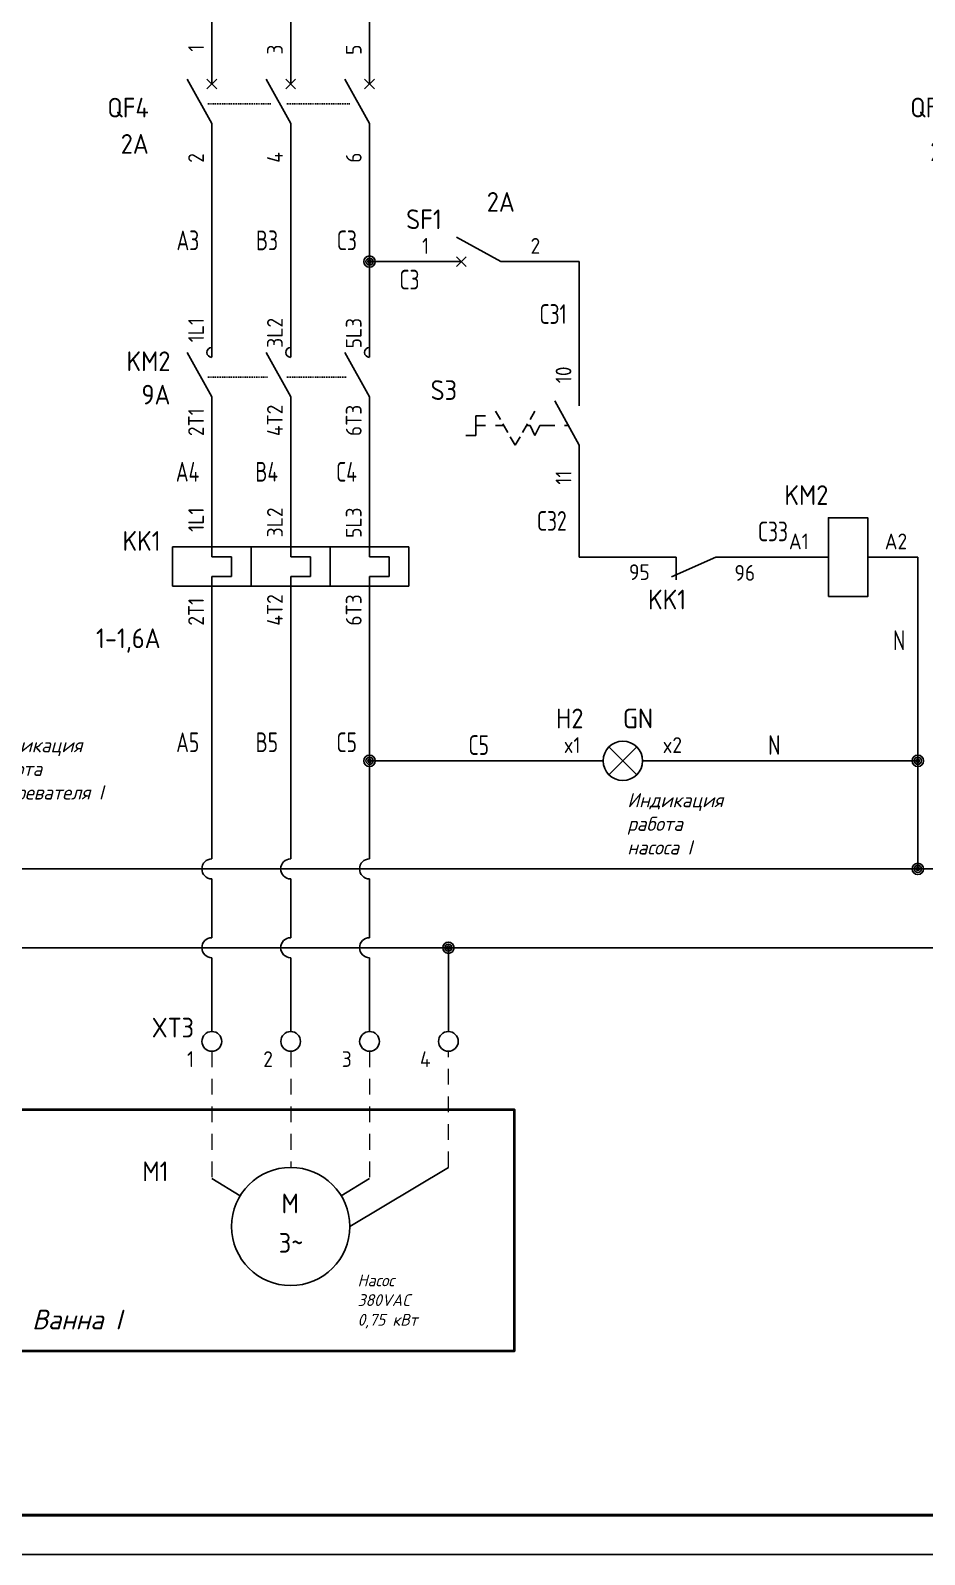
# Model space of a CAD drawing. Extents: x -319 to 3117, y -991 to 292.
# Drawn here: x 83.6 to 197, y -5 to 188.4 of the extents above; entities that cross this region are included whole.
import ezdxf
from ezdxf.enums import TextEntityAlignment as Align

# ---------------------------------------------------------------- set-up
doc = ezdxf.new("R2010")
doc.units = 0
for name, pattern in [('Caddy_Dash', [3.5, 2, -1.5]), ('Caddy_Solid', [0]), ('HIDDEN2', [0.1875, 0.125, -0.0625])]:
    doc.linetypes.add(name, pattern=pattern)
doc.layers.get('0').update_dxf_attribs({"lineweight": 15})
for name, color, linetype in [('100', 7, 'Continuous'), ('DESC', 94, 'Continuous'), ('DESCCHILD', 84, 'Continuous'), ('LINK', 9, 'HIDDEN2'), ('MISC', 7, 'Continuous'), ('SYMS', 7, 'Continuous'), ('TAGS', 7, 'Continuous'), ('TERMS', 7, 'Continuous'), ('WIRECOPY', 84, 'Continuous'), ('WIREFIXED', 84, 'Continuous'), ('WIRES', 7, 'Continuous')]:
    doc.layers.add(name, color=color, linetype=linetype)
doc.styles.get("Standard").update_dxf_attribs({"font": 'GOST_Common Italic_0.ttf'})
doc.styles.add('WD_IEC', font='ISOCP2.shx', dxfattribs={"width": 0.9, "height": 4})

# ---------------------------------------------------------------- blocks, each defined once
blk = doc.blocks.new('VMO14')
blk.add_line((20, 7.5), (7.5, 0))
blk.add_circle((0, 0), 7.5)
at = {"style": 'WD_IEC'}
blk.add_attdef('TERM02', (-0.81, 7.4), '', height=2, rotation=90, dxfattribs=at)
for tag, p in [('INST', (-15.5, 12.75)), ('LOC', (-15.5, 9.25)), ('TAG1', (-15.5, 5.75)), ('DESC1', (-15.5, 1.5)), ('DESC2', (-15.5, -2)), ('DESC3', (-15.5, -5.5)), ('RATING1', (-15.5, -9)), ('RATING2', (-15.5, -12.5)), ('RATING3', (-15.5, -16))]:
    blk.add_attdef(tag, text='', height=2.5, dxfattribs=at).set_placement(p, align=Align.RIGHT)
for tag, p in [('TERM04', (19, 10)), ('TERM01', (-7.47, 4.61)), ('TERM03', (9.66, 4.61))]:
    blk.add_attdef(tag, text='', height=2, rotation=90, dxfattribs=at).set_placement(p, align=Align.RIGHT)
at = {"style": 'WD_IEC', "flags": 1}
for tag, p, height in [('MFG', (22.75, 9), 1.5), ('X2TERM02', (0, 7.5), 0.32), ('X2TERM04', (20, 7.5), 0.32), ('CAT', (22.75, 6.5), 1.5), ('X0TERM01', (-6.4, 3.9), 0.32), ('X0TERM03', (6.4, 3.9), 0.32), ('X4LINK', (-7.5, 0), 0.32), ('X1LINK', (7.5, 0), 0.32), ('ASSYCODE', (1, -9), 1), ('FAMILY', (1, -10.5), 1), ('CATDESC', (1, -12), 1)]:
    blk.add_attdef(tag, p, '', height=height, dxfattribs=at)
at = {"style": 'WD_IEC'}
for tag, p in [('M', (-0.06, 1.67)), ('3~', (0.05, -3.33))]:
    blk.add_attdef(tag, text='', height=2.5, dxfattribs=at).set_placement(p, align=Align.CENTER)
at = {"lineweight": 15, "style": 'WD_IEC'}
blk.add_attdef('XREF', text='', height=2.5, dxfattribs=at).set_placement((-15.5, -19.5), align=Align.RIGHT)
blk = doc.blocks.new('WDDOT')
for radius in [0.72, 0.449, 0.223]:
    blk.add_circle((0, 0), radius)
blk = doc.blocks.new('VMS21P')
for p, q in [((0, 7.5), (0, 2.5)), ((0, -2.5), (-3.12, 3.12)), ((0, -2.5), (0, -7.5))]:
    blk.add_line(p, q)
blk.add_arc((0, 3.12), 0.625, 90, 270)
at = {"style": 'WD_IEC'}
for tag, p in [('INST', (-5.25, 6.75)), ('LOC', (-5.25, 3.75)), ('TAG2', (-5.25, 0.75)), ('XREF', (-5.25, -3.75)), ('DESC1', (-5.25, -6.75)), ('DESC2', (-5.25, -9.75)), ('DESC3', (-5.25, -12.75))]:
    blk.add_attdef(tag, text='', height=2.5, dxfattribs=at).set_placement(p, align=Align.RIGHT)
at = {"style": 'WD_IEC', "flags": 1}
for tag, p, height in [('X2TERM01', (0, 7.5), 0.32), ('X4LINK', (-2.91, 0), 0.32), ('X1LINK', (-0.5, 0), 0.32), ('CONTACT', (4, -3.5), 1), ('FAMILY', (4, -5), 1), ('X8TERM02', (0, -7.5), 0.32)]:
    blk.add_attdef(tag, p, '', height=height, dxfattribs=at)
at = {"style": 'WD_IEC'}
blk.add_attdef('TERM01', text='', height=2, rotation=90, dxfattribs=at).set_placement((-1, 7.5), align=Align.RIGHT)
blk.add_attdef('TERM02', (-1, -7.5), '', height=2, rotation=90, dxfattribs=at)
blk = doc.blocks.new('VT0002')
blk.add_circle((0, 0), 1.25)
at = {"style": 'WD_IEC', "flags": 1}
for tag, p, height in [('ASSYCODE', (2.75, 10.75), 1), ('CATDESC', (2.75, 9.25), 1), ('MFG', (2.75, 7.25), 1.5), ('CAT', (2.75, 4.75), 1.5), ('X2PIN01', (0, 2.25), 0.4), ('X2TERMDESC01', (0, 1.75), 0.4), ('X4TERM01', (-1.25, 0), 0.32), ('X4PIN01', (-1.25, 1), 0.4), ('X4TERMDESC01', (-1.25, 0.5), 0.4), ('X2TERM01', (0, 1.25), 0.32), ('X8PIN01', (0, -0.25), 0.4), ('X1TERM01', (1.25, 0), 0.32), ('X1PIN01', (1.25, 1), 0.4), ('X1TERMDESC01', (1.25, 0.5), 0.4), ('X8TERM01', (0, -1.25), 0.32), ('X8TERMDESC01', (0, -0.75), 0.4), ('LINKTERM', (0, -2), 0.4), ('STRIPSEQ', (0, -3), 0.4)]:
    blk.add_attdef(tag, p, '', height=height, dxfattribs=at)
at = {"style": 'WD_IEC'}
for tag, p in [('INST', (-2.25, 7.5)), ('LOC', (-2.25, 4))]:
    blk.add_attdef(tag, text='', height=2.5, dxfattribs=at).set_placement(p, align=Align.RIGHT)
at = {"style": 'WD_IEC', "flags": 8}
for tag, height, p in [('TAGSTRIP', 2.5, (-2.25, 0.5)), ('TERM01', 2, (-2.25, -3.25))]:
    blk.add_attdef(tag, text='', height=height, dxfattribs=at).set_placement(p, align=Align.RIGHT)
blk = doc.blocks.new('HLT1G')
for p, q in [((-7.5, 0), (-2.5, 0)), ((1.77, -1.77), (-1.77, 1.77)), ((1.77, 1.77), (-1.77, -1.77)), ((2.5, 0), (7.5, 0))]:
    blk.add_line(p, q)
blk.add_circle((0, 0), 2.5)
at = {"style": 'WD_IEC'}
for tag, p in [('INST', (-5, 11.12)), ('LOC', (-5, 7.62)), ('TAG1', (-5, 4.12)), ('DESC1', (-5, -10)), ('DESC2', (-5, -13.5)), ('DESC3', (-5, -17))]:
    blk.add_attdef(tag, text='', height=2.5, dxfattribs=at).set_placement(p, align=Align.RIGHT)
for tag, p, height, flags in [('MFG', (4.92, 12.12), 1.5, 9), ('CAT', (4.92, 9.62), 1.5, 9), ('TERM01', (-7.5, 1), 2, 8), ('X2LINK', (0, 2.5), 0.32, 1), ('X4TERM01', (-7.5, 0), 0.32, 1), ('X1TERM02', (7.5, 0), 0.32, 1), ('X8LINK', (0, -2.5), 0.32, 1), ('ASSYCODE', (8.5, -4), 1, 1), ('FAMILY', (8.5, -5.5), 1, 1), ('CATDESC', (8.5, -7), 1, 1)]:
    blk.add_attdef(tag, p, '', height=height, dxfattribs=dict(at, flags=flags))
at = {"lineweight": 15, "style": 'WD_IEC'}
blk.add_attdef('COLOR', (0, 4.12), '', height=2.5, dxfattribs=at)
at = {"style": 'WD_IEC', "flags": 8}
blk.add_attdef('TERM02', text='', height=2, dxfattribs=at).set_placement((7.5, 1), align=Align.RIGHT)
at = {"lineweight": 15, "style": 'WD_IEC'}
for tag, p in [('XREF', (-5, -6.25)), ('WDTAGALT', (-5, -20))]:
    blk.add_attdef(tag, text='', height=2.5, dxfattribs=at).set_placement(p, align=Align.RIGHT)
blk = doc.blocks.new('HCB1')
for p, q in [((2.5, 0), (-3.12, 3.12)), ((-7.5, 0), (-2.5, 0)), ((-1.88, -0.62), (-3.12, 0.62)), ((-1.88, 0.62), (-3.12, -0.62)), ((2.5, 0), (7.5, 0))]:
    blk.add_line(p, q)
at = {"style": 'WD_IEC'}
for tag, p in [('INST', (-5, 11.12)), ('LOC', (-5, 7.62)), ('TAG1', (-5, 4.12)), ('DESC1', (-5, -11.25)), ('DESC2', (-5, -14.75)), ('DESC3', (-5, -18.25))]:
    blk.add_attdef(tag, text='', height=2.5, dxfattribs=at).set_placement(p, align=Align.RIGHT)
for tag, p, height, flags in [('MFG', (4.92, 12.12), 1.5, 9), ('CAT', (4.92, 9.62), 1.5, 9), ('TERM01', (-7.5, 1), 2, 8), ('X2LINK', (0, 2.46), 0.32, 1), ('X4TERM01', (-7.5, 0), 0.32, 1), ('X8LINK', (0, 0.55), 0.32, 1), ('X1TERM02', (7.5, 0), 0.32, 1), ('ASSYCODE', (12.25, -2.75), 1, 1), ('FAMILY', (12.25, -4.25), 1, 1), ('CATDESC', (12.25, -5.75), 1, 1), ('CONTACT', (12.5, -7.5), 1, 1), ('COMMON', (13.75, -8.75), 1, 1)]:
    blk.add_attdef(tag, p, '', height=height, dxfattribs=dict(at, flags=flags))
at = {"style": 'WD_IEC', "flags": 8}
blk.add_attdef('TERM02', text='', height=2, dxfattribs=at).set_placement((7.5, 1), align=Align.RIGHT)
at = {"lineweight": 15, "style": 'WD_IEC'}
for tag, p in [('RATING1', (-5, -3.75)), ('XREF', (-5, -7.5))]:
    blk.add_attdef(tag, text='', height=2.5, dxfattribs=at).set_placement(p, align=Align.RIGHT)
blk = doc.blocks.new('VOL1')
for p, q in [((0, 7.5), (0, 1.25)), ((-5, 2.5), (-5, -2.5)), ((5, 2.5), (-5, 2.5)), ((5, -2.5), (5, 2.5)), ((0, 1.25), (2.5, 1.25)), ((2.5, 1.25), (2.5, -1.25)), ((0, -1.25), (0, -7.5)), ((2.5, -1.25), (0, -1.25)), ((-5, -2.5), (5, -2.5))]:
    blk.add_line(p, q)
at = {"style": 'WD_IEC'}
for tag, p in [('INST', (-6.5, 9)), ('LOC', (-6.5, 5.5)), ('TAG1', (-6.5, 2)), ('RATING1', (-6.5, -2.5)), ('XREF', (-6.5, -6.5)), ('DESC1', (-6.5, -10.35)), ('DESC2', (-6.5, -13.85)), ('DESC3', (-6.5, -17.35))]:
    blk.add_attdef(tag, text='', height=2.5, dxfattribs=at).set_placement(p, align=Align.RIGHT)
at = {"style": 'WD_IEC', "flags": 1}
for tag, p, height in [('X2TERM01', (0, 7.5), 0.32), ('MFG', (2.75, 6.5), 1.5), ('CAT', (2.75, 4), 1.5), ('X4LINK', (-5, 0), 0.32), ('X1LINK', (5, 0), 0.32), ('ASSYCODE', (1, -4), 1), ('FAMILY', (1, -5.5), 1), ('X8TERM02', (0, -7.5), 0.32), ('CATDESC', (1, -7), 1)]:
    blk.add_attdef(tag, p, '', height=height, dxfattribs=at)
at = {"style": 'WD_IEC'}
blk.add_attdef('TERM01', text='', height=2, rotation=90, dxfattribs=at).set_placement((-1, 7.5), align=Align.RIGHT)
blk.add_attdef('TERM02', (-1, -7.5), '', height=2, rotation=90, dxfattribs=at)
blk = doc.blocks.new('VOL2')
for p, q in [((0, 7.5), (0, 1.25)), ((-5, 2.5), (-5, -2.5)), ((5, 2.5), (-5, 2.5)), ((5, -2.5), (5, 2.5)), ((0, 1.25), (2.5, 1.25)), ((2.5, 1.25), (2.5, -1.25)), ((0, -1.25), (0, -7.5)), ((2.5, -1.25), (0, -1.25)), ((-5, -2.5), (5, -2.5))]:
    blk.add_line(p, q)
at = {"style": 'WD_IEC'}
for tag, p in [('INST', (-6.5, 9)), ('LOC', (-6.5, 5.5)), ('TAG2', (-6.5, 2)), ('RATING1', (-6.5, -2.5)), ('XREF', (-6.5, -6.5)), ('DESC1', (-6.5, -10.35)), ('DESC2', (-6.5, -13.85)), ('DESC3', (-6.5, -17.35))]:
    blk.add_attdef(tag, text='', height=2.5, dxfattribs=at).set_placement(p, align=Align.RIGHT)
at = {"style": 'WD_IEC', "flags": 1}
for tag, p, height in [('X2TERM01', (0, 7.5), 0.32), ('X4LINK', (-5, 0), 0.32), ('X1LINK', (5, 0), 0.32), ('FAMILY', (1, -5.5), 1), ('X8TERM02', (0, -7.5), 0.32)]:
    blk.add_attdef(tag, p, '', height=height, dxfattribs=at)
at = {"style": 'WD_IEC'}
blk.add_attdef('TERM01', text='', height=2, rotation=90, dxfattribs=at).set_placement((-1, 7.5), align=Align.RIGHT)
blk.add_attdef('TERM02', (-1, -7.5), '', height=2, rotation=90, dxfattribs=at)
blk = doc.blocks.new('VSS112')
for p, q in [((0, 7.5), (0, 2.5)), ((0, -2.5), (-3.12, 3.12)), ((-13.12, 1.25), (-11.88, 1.25)), ((-13.12, 1.25), (-13.12, -1.25)), ((-13.12, 0), (-11.88, 0)), ((-10, 0.75), (-10.62, 1.83)), ((-10.62, 0), (-9.57, 0)), ((-9.06, -0.88), (-9.69, 0.21)), ((-7.19, -0.88), (-6.56, 0.21)), ((-6.25, 0), (-6.68, 0)), ((-6.25, 0.75), (-5.62, 1.83)), ((-6.25, 0), (-5.62, -1.25)), ((-5.62, -1.25), (-5, 0)), ((-5, 0), (-3.12, 0)), ((-1.88, 0), (-1.39, 0)), ((-14.38, -1.25), (-13.12, -1.25)), ((-8.12, -2.5), (-8.75, -1.42)), ((-8.12, -2.5), (-7.5, -1.42)), ((0, -2.5), (0, -7.5))]:
    blk.add_line(p, q)
at = {"style": 'WD_IEC'}
for tag, p in [('INST', (-15.5, 9.25)), ('LOC', (-15.5, 6.25)), ('TAG1', (-15.5, 3.25)), ('DESC1', (-15.5, -9.35)), ('DESC2', (-15.5, -12.35)), ('DESC3', (-15.5, -15.35))]:
    blk.add_attdef(tag, text='', height=2.5, dxfattribs=at).set_placement(p, align=Align.RIGHT)
at = {"style": 'WD_IEC', "flags": 8}
for tag, p in [('POS1', (-10.62, 3.5)), ('POS2', (-5.62, 3.5))]:
    blk.add_attdef(tag, text='', height=2, rotation=90, dxfattribs=at).set_placement(p, align=Align.MIDDLE_LEFT)
at = {"style": 'WD_IEC', "flags": 1}
for tag, p, height in [('X2TERM01', (0, 7.5), 0.32), ('CONTACT', (0.5, 4.5), 1), ('COMMON', (1.75, 3.25), 1), ('X1LINK', (0, 0), 0.32), ('X8TERM02', (0, -7.5), 0.32), ('ASSYCODE', (1, -9), 1), ('FAMILY', (1, -10.5), 1), ('CATDESC', (1, -12), 1)]:
    blk.add_attdef(tag, p, '', height=height, dxfattribs=at)
at = {"style": 'WD_IEC'}
blk.add_attdef('TERM01', text='', height=2, rotation=90, dxfattribs=at).set_placement((-1, 7.5), align=Align.RIGHT)
at = {"style": 'WD_IEC', "flags": 9}
for tag, p in [('MFG', (-16, -0.25)), ('CAT', (-16, -2.75))]:
    blk.add_attdef(tag, text='', height=1.5, dxfattribs=at).set_placement(p, align=Align.RIGHT)
at = {"style": 'WD_IEC'}
blk.add_attdef('TERM02', (-1, -7.5), '', height=2, rotation=90, dxfattribs=at)
at = {"lineweight": 15, "style": 'WD_IEC'}
blk.add_attdef('XREF', text='', height=2.5, dxfattribs=at).set_placement((-15.5, -6.35), align=Align.RIGHT)
blk.add_attdef('STATE', (1.25, -6.35), '', height=2.5, dxfattribs=at)
blk = doc.blocks.new('HCR22')
for p, q in [((2.5, 0), (-3.125, 2.5)), ((-2.5, 0), (-2.5, 2.8678)), ((-7.5, 0), (-2.5, 0)), ((2.5, 0), (7.5, 0))]:
    blk.add_line(p, q)
at = {"style": 'WD_IEC'}
for tag, p in [('INST', (-1.25, 11.125)), ('LOC', (-1.25, 7.625)), ('TAG2', (-1.25, 4.125)), ('DESC1', (-1.25, -10)), ('DESC2', (-1.25, -13.5)), ('DESC3', (-1.25, -17))]:
    blk.add_attdef(tag, text='', height=2.5, dxfattribs=at).set_placement(p, align=Align.RIGHT)
for tag, p, height, flags in [('TERM01', (-8.5, 1), 2, 8), ('X4TERM01', (-7.5, 0), 0.32, 1), ('X2LINK', (0, 1.5), 0.32, 1), ('X8LINK', (0, 0.5), 0.32, 1), ('X1TERM02', (7.5, 0), 0.32, 1), ('CONTACT', (7.75, -2.25), 1, 1), ('FAMILY', (7.75, -3.75), 1, 1)]:
    blk.add_attdef(tag, p, '', height=height, dxfattribs=dict(at, flags=flags))
at = {"style": 'WD_IEC', "flags": 8}
for tag, height, p in [('TERM02', 2, (7.5, 1)), ('XREF', 2.5, (-1.25, -6.25))]:
    blk.add_attdef(tag, text='', height=height, dxfattribs=at).set_placement(p, align=Align.RIGHT)
blk = doc.blocks.new('HMS1')
for p, q in [((-2.5, 0), (-7.5, 0)), ((2.5, 0), (7.5, 0))]:
    blk.add_line(p, q)
blk.add_lwpolyline([(-2.5, -5), (2.5, -5), (2.5, 5), (-2.5, 5)], close=True)
at = {"style": 'WD_IEC'}
for tag, p in [('INST', (-2.5, 13.62)), ('LOC', (-2.5, 10.12)), ('TAG1', (-2.5, 6.62)), ('DESC1', (-2.5, -10)), ('DESC2', (-2.5, -13.5)), ('DESC3', (-2.5, -17))]:
    blk.add_attdef(tag, text='', height=2.5, dxfattribs=at).set_placement(p, align=Align.RIGHT)
for tag, p, height, flags in [('MFG', (4.92, 12.12), 1.5, 9), ('CAT', (4.92, 9.62), 1.5, 9), ('X2LINK', (0, 5), 0.32, 1), ('TERM01', (-7.5, 1), 2, 8), ('X4TERM01', (-7.5, 0), 0.32, 1), ('X1TERM02', (7.5, 0), 0.32, 1), ('ASSYCODE', (3.5, -1.5), 1, 1), ('FAMILY', (3.5, -3), 1, 1), ('CATDESC', (3.5, -4.5), 1, 1), ('X8LINK', (0, -5), 0.32, 1)]:
    blk.add_attdef(tag, p, '', height=height, dxfattribs=dict(at, flags=flags))
at = {"style": 'WD_IEC', "flags": 8}
blk.add_attdef('TERM02', text='', height=2, dxfattribs=at).set_placement((7.5, 1), align=Align.RIGHT)
at = {"lineweight": 15, "style": 'WD_IEC'}
for tag, p in [('NO', (26.25, 0)), ('NC', (26.25, -4))]:
    blk.add_attdef(tag, text='', height=2.5, dxfattribs=at).set_placement(p, align=Align.RIGHT)
for tag, p in [('XREFNO', (27.75, 0)), ('XREFNC', (27.75, -4))]:
    blk.add_attdef(tag, p, '', height=2.5, dxfattribs=at)
blk = doc.blocks.new('VCB1')
for p, q in [((0, 7.5), (0, 2.5)), ((0, -2.5), (-3.12, 3.12)), ((0.62, 1.88), (-0.62, 3.12)), ((-0.62, 1.88), (0.62, 3.12)), ((0, -2.5), (0, -7.5))]:
    blk.add_line(p, q)
at = {"style": 'WD_IEC'}
for tag, p in [('INST', (-8, 5.25)), ('LOC', (-8, 1.75)), ('TAG1', (-8, -1.75)), ('RATING1', (-8, -6.35)), ('DESC1', (-8, -14.35)), ('DESC2', (-8, -17.85)), ('DESC3', (-8, -21.35))]:
    blk.add_attdef(tag, text='', height=2.5, dxfattribs=at).set_placement(p, align=Align.RIGHT)
at = {"style": 'WD_IEC', "flags": 1}
for tag, p, height in [('X2TERM01', (0, 7.5), 0.32), ('MFG', (2.75, 6.5), 1.5), ('CAT', (2.75, 4), 1.5), ('X4LINK', (-2, 0), 0.32), ('X1LINK', (-0.5, 0), 0.32), ('X8TERM02', (0, -7.5), 0.32), ('ASSYCODE', (1, -9), 1), ('FAMILY', (1, -10.5), 1), ('CATDESC', (1, -12), 1), ('CONTACT', (1, -13.5), 1), ('COMMON', (2.25, -14.75), 1)]:
    blk.add_attdef(tag, p, '', height=height, dxfattribs=at)
at = {"style": 'WD_IEC'}
blk.add_attdef('TERM01', text='', height=2, rotation=90, dxfattribs=at).set_placement((-1, 7.5), align=Align.RIGHT)
blk.add_attdef('TERM02', (-1, -7.5), '', height=2, rotation=90, dxfattribs=at)
at = {"lineweight": 15, "style": 'WD_IEC'}
blk.add_attdef('XREF', text='', height=2.5, dxfattribs=at).set_placement((-8, -10.35), align=Align.RIGHT)
blk = doc.blocks.new('VCB2')
for p, q in [((0, 7.5), (0, 2.5)), ((0, -2.5), (-3.12, 3.12)), ((0.62, 1.88), (-0.62, 3.12)), ((-0.62, 1.88), (0.62, 3.12)), ((0, -2.5), (0, -7.5))]:
    blk.add_line(p, q)
at = {"style": 'WD_IEC', "flags": 1}
for tag, p, height in [('X2TERM01', (0, 7.5), 0.32), ('X4LINK', (-2.5, 0), 0.32), ('X1LINK', (-0.5, 0), 0.32), ('X8TERM02', (0, -7.5), 0.32), ('FAMILY', (1, -10.5), 1), ('CONTACT', (1, -13.5), 1)]:
    blk.add_attdef(tag, p, '', height=height, dxfattribs=at)
at = {"style": 'WD_IEC'}
blk.add_attdef('TERM01', text='', height=2, rotation=90, dxfattribs=at).set_placement((-1, 7.5), align=Align.RIGHT)
for tag, p in [('INST', (-8, 2.65)), ('LOC', (-8, -0.35)), ('TAG2', (-8, -3.35)), ('DESC1', (-8, -13.35)), ('DESC2', (-8, -16.35)), ('DESC3', (-8, -19.35))]:
    blk.add_attdef(tag, text='', height=2.5, dxfattribs=at).set_placement(p, align=Align.RIGHT)
blk.add_attdef('TERM02', (-1, -7.5), '', height=2, rotation=90, dxfattribs=at)
at = {"style": 'WD_IEC', "flags": 1}
blk.add_attdef('RATING1', text='', height=2.5, dxfattribs=at).set_placement((-8, -6.35), align=Align.RIGHT)
at = {"lineweight": 15, "style": 'WD_IEC'}
blk.add_attdef('XREF', text='', height=2.5, dxfattribs=at).set_placement((-8, -10.35), align=Align.RIGHT)
blk = doc.blocks.new('WD_WCV')
at = {"linetype": 'Continuous', "style": 'WD_IEC', "width": 0.8}
blk.add_attdef('WIRECOPY', text='', height=2.5, dxfattribs=at).set_placement((-1.6, 0), align=Align.MIDDLE_RIGHT)
blk = doc.blocks.new('WD_WCH')
at = {"linetype": 'Continuous', "style": 'WD_IEC', "width": 0.8}
blk.add_attdef('WIRECOPY', text='', height=2.5, dxfattribs=at).set_placement((0, 0.75), align=Align.CENTER)
blk = doc.blocks.new('WD_WNV')
at = {"linetype": 'Continuous', "style": 'WD_IEC', "width": 0.8}
blk.add_attdef('WIRENO', text='', height=2.5, dxfattribs=at).set_placement((-1.6, 0), align=Align.MIDDLE_RIGHT)
at = {"style": 'WD_IEC', "flags": 1}
for tag, p in [('W08USER', (-1, 0.375)), ('W04USER', (-1, 0.875)), ('W05USER', (-1, 0.75)), ('W09USER', (-1, 0.25)), ('W03USER', (-1, 1)), ('W06USER', (-1, 0.625)), ('W07USER', (-1, 0.5)), ('W02USER', (-1, 1.125)), ('W01USER', (-1, 1.25)), ('W10USER', (-1, 0.125))]:
    blk.add_attdef(tag, text='', height=0.08, dxfattribs=at).set_placement(p, align=Align.CENTER)
blk = doc.blocks.new('WD_WNH')
at = {"linetype": 'Continuous', "style": 'WD_IEC', "width": 0.8}
blk.add_attdef('WIRENO', text='', height=2.5, dxfattribs=at).set_placement((0, 0.75), align=Align.CENTER)
at = {"style": 'WD_IEC', "flags": 1}
for tag, p in [('W08USER', (0, 0.375)), ('W04USER', (0, 0.875)), ('W05USER', (0, 0.75)), ('W09USER', (0, 0.25)), ('W03USER', (0, 1)), ('W06USER', (0, 0.625)), ('W07USER', (0, 0.5)), ('W02USER', (0, 1.125)), ('W01USER', (0, 1.25)), ('W10USER', (0, 0.125))]:
    blk.add_attdef(tag, text='', height=0.08, dxfattribs=at).set_placement(p, align=Align.CENTER)

msp = doc.modelspace()

# ---------------------------------------------------------------- linework, layer by layer
at = {"linetype": 'Caddy_Dash'}
for p, q in [((106.647, 58.867), (106.647, 42.727)), ((116.647, 58.867), (116.647, 44.131)), ((126.647, 58.867), (126.647, 42.727))]:
    msp.add_line(p, q, dxfattribs=at)
at = {"color": 82, "linetype": 'Caddy_Dash'}
msp.add_line((136.647, 44.131), (136.647, 58.867), dxfattribs=at)
at = {"layer": '100', "linetype": 'Caddy_Solid', "lineweight": 50}
msp.add_line((395, 0), (-12, 0), dxfattribs=at)
at = {"layer": 'LINK'}
for points in [[(106.147, 179.112), (114.147, 179.112)], [(116.147, 179.112), (124.147, 179.112)], [(106.147, 144.428), (113.734, 144.428)], [(116.147, 144.428), (123.734, 144.428)], [(111.647, 120.373), (111.647, 120.373)], [(121.647, 120.373), (121.647, 120.373)]]:
    msp.add_lwpolyline(points, dxfattribs=at)
at = {"layer": 'SYMS'}
msp.add_lwpolyline([(-20, -5), (400, -5), (400, 292), (-20, 292)], close=True, dxfattribs=at)
at = {"layer": 'SYMS', "lineweight": 40}
msp.add_lwpolyline([(46.317, 51.491), (145.013, 51.491), (145.013, 20.792), (46.317, 20.792)], close=True, dxfattribs=at)
at = {"layer": 'WIRES'}
for p, q in [((126.647, 199.465), (126.647, 186.612)), ((106.647, 198.195), (106.647, 186.612)), ((116.647, 198.195), (116.647, 186.612)), ((106.647, 171.612), (106.647, 151.928)), ((116.647, 171.612), (116.647, 151.928)), ((126.647, 171.612), (126.647, 151.928)), ((133.305, 159.069), (126.647, 159.069)), ((148.305, 159.069), (153.254, 159.069)), ((153.254, 159.069), (153.254, 145.766)), ((106.647, 136.928), (106.647, 127.873)), ((116.647, 136.928), (116.647, 127.873)), ((126.647, 136.928), (126.647, 127.873)), ((153.254, 130.766), (153.254, 121.567)), ((153.254, 121.567), (155.41, 121.567)), ((160.56, 121.567), (155.41, 121.567)), ((175.56, 121.567), (179.845, 121.567)), ((194.845, 121.567), (196.195, 121.567)), ((106.647, 112.873), (106.647, 83.277)), ((116.647, 112.873), (116.647, 83.277)), ((126.647, 112.873), (126.647, 83.277)), ((126.647, 95.721), (151.286, 95.721)), ((166.286, 95.721), (167.239, 95.721)), ((106.647, 80.737), (106.647, 73.277)), ((116.647, 80.737), (116.647, 73.277)), ((126.647, 80.737), (126.647, 73.277)), ((106.647, 70.737), (106.647, 61.367)), ((116.647, 70.737), (116.647, 61.367)), ((126.647, 70.737), (126.647, 61.367)), ((106.647, 42.727), (110.243, 40.535)), ((126.647, 42.727), (123.051, 40.535))]:
    msp.add_line(p, q, dxfattribs=at)
at = {"layer": 'WIRES', "color": 150}
for p, q in [((196.195, 121.567), (196.195, 82.007)), ((167.239, 95.721), (196.195, 95.721)), ((17.308, 82.007), (382.336, 82.007))]:
    msp.add_line(p, q, dxfattribs=at)
at = {"layer": 'WIRES', "color": 82}
for p, q in [((17.308, 72.007), (382.336, 72.007)), ((136.647, 61.367), (136.647, 72.007))]:
    msp.add_line(p, q, dxfattribs=at)
at = {"layer": 'WIRES'}
for centre in [(106.647, 82.007), (116.647, 82.007), (126.647, 82.007), (106.647, 72.007), (116.647, 72.007), (126.647, 72.007)]:
    msp.add_arc(centre, 1.27, 90, 270, dxfattribs=at)

# ---------------------------------------------------------------- block references
at = {"layer": 'SYMS'}
ref = msp.add_blockref('VCB1', (106.647, 179.112), dxfattribs=at)
ref.add_attrib('TERM02', '2', (105.647, 171.612), dxfattribs={"layer": 'TERMS', "height": 2, "rotation": 90, "style": 'WD_IEC'})
ref.add_attrib('TERM01', '1', dxfattribs={"layer": 'TERMS', "height": 2, "rotation": 90, "style": 'WD_IEC'}).set_placement((105.647, 186.612), align=Align.RIGHT)
ref.add_attrib('DESC1', '2A', dxfattribs={"layer": 'DESC', "height": 2.5, "style": 'WD_IEC'}).set_placement((98.647, 172.762), align=Align.RIGHT)
ref.add_attrib('TAG1', 'QF4', dxfattribs={"layer": 'TAGS', "height": 2.5, "style": 'WD_IEC'}).set_placement((98.647, 177.362), align=Align.RIGHT)
ref = msp.add_blockref('VCB2', (116.647, 179.112), dxfattribs=at)
ref.add_attrib('TERM02', '4', (115.647, 171.612), dxfattribs={"layer": 'TERMS', "height": 2, "rotation": 90, "style": 'WD_IEC'})
ref.add_attrib('TERM01', '3', dxfattribs={"layer": 'TERMS', "height": 2, "rotation": 90, "style": 'WD_IEC'}).set_placement((115.647, 186.612), align=Align.RIGHT)
ref = msp.add_blockref('VCB2', (126.647, 179.112), dxfattribs=at)
ref.add_attrib('TERM02', '6', (125.647, 171.612), dxfattribs={"layer": 'TERMS', "height": 2, "rotation": 90, "style": 'WD_IEC'})
ref.add_attrib('TERM01', '5', dxfattribs={"layer": 'TERMS', "height": 2, "rotation": 90, "style": 'WD_IEC'}).set_placement((125.647, 186.612), align=Align.RIGHT)
ref = msp.add_blockref('VCB1', (208.435, 179.127), dxfattribs=at)
ref.add_attrib('TERM02', '2', (207.435, 171.627), dxfattribs={"layer": 'TERMS', "height": 2, "rotation": 90, "style": 'WD_IEC'})
ref.add_attrib('TERM01', '1', dxfattribs={"layer": 'TERMS', "height": 2, "rotation": 90, "style": 'WD_IEC'}).set_placement((207.435, 186.627), align=Align.RIGHT)
ref.add_attrib('DESC1', '2A', dxfattribs={"layer": 'DESC', "height": 2.5, "style": 'WD_IEC'}).set_placement((201.316, 171.825), align=Align.RIGHT)
ref.add_attrib('TAG1', 'QF5', dxfattribs={"layer": 'TAGS', "height": 2.5, "style": 'WD_IEC'}).set_placement((200.435, 177.377), align=Align.RIGHT)
ref = msp.add_blockref('HCB1', (140.805, 159.069), dxfattribs=at)
ref.add_attrib('TERM02', '2', dxfattribs={"layer": 'TERMS', "height": 2, "style": 'WD_IEC', "flags": 8}).set_placement((148.305, 160.069), align=Align.RIGHT)
ref.add_attrib('TERM01', '1', (133.305, 160.069), dxfattribs={"layer": 'TERMS', "height": 2, "style": 'WD_IEC', "flags": 8})
ref.add_attrib('DESC1', '2A', dxfattribs={"layer": 'DESC', "height": 2.5, "style": 'WD_IEC'}).set_placement((145.076, 165.402), align=Align.RIGHT)
ref.add_attrib('TAG1', 'SF1', dxfattribs={"layer": 'TAGS', "height": 2.5, "style": 'WD_IEC'}).set_placement((135.805, 163.194), align=Align.RIGHT)
for p in [(126.647, 159.069), (126.647, 95.721), (196.195, 95.721), (196.195, 82.007), (136.647, 72.007)]:
    msp.add_blockref('WDDOT', p, dxfattribs=at)
ref = msp.add_blockref('VMS21P', (106.647, 144.428), dxfattribs=at)
ref.add_attrib('TERM02', '2T1', (105.647, 136.928), dxfattribs={"layer": 'TERMS', "height": 2, "rotation": 90, "style": 'WD_IEC'})
ref.add_attrib('TERM01', '1L1', dxfattribs={"layer": 'TERMS', "height": 2, "rotation": 90, "style": 'WD_IEC'}).set_placement((105.647, 151.928), align=Align.RIGHT)
ref.add_attrib('DESC1', '9A', dxfattribs={"layer": 'DESCCHILD', "height": 2.5, "style": 'WD_IEC'}).set_placement((101.397, 140.939), align=Align.RIGHT)
ref.add_attrib('TAG2', 'KM2', dxfattribs={"layer": 'TAGS', "height": 2.5, "style": 'WD_IEC'}).set_placement((101.397, 145.178), align=Align.RIGHT)
ref = msp.add_blockref('VMS21P', (116.647, 144.428), dxfattribs=at)
ref.add_attrib('TERM02', '4T2', (115.647, 136.928), dxfattribs={"layer": 'TERMS', "height": 2, "rotation": 90, "style": 'WD_IEC'})
ref.add_attrib('TERM01', '3L2', dxfattribs={"layer": 'TERMS', "height": 2, "rotation": 90, "style": 'WD_IEC'}).set_placement((115.647, 151.928), align=Align.RIGHT)
ref = msp.add_blockref('VMS21P', (126.647, 144.428), dxfattribs=at)
ref.add_attrib('TERM02', '6T3', (125.647, 136.928), dxfattribs={"layer": 'TERMS', "height": 2, "rotation": 90, "style": 'WD_IEC'})
ref.add_attrib('TERM01', '5L3', dxfattribs={"layer": 'TERMS', "height": 2, "rotation": 90, "style": 'WD_IEC'}).set_placement((125.647, 151.928), align=Align.RIGHT)
ref = msp.add_blockref('VSS112', (153.254, 138.266), dxfattribs=at)
ref.add_attrib('TERM02', '11', (152.254, 130.766), dxfattribs={"layer": 'TERMS', "height": 2, "rotation": 90, "style": 'WD_IEC'})
ref.add_attrib('TERM01', '10', dxfattribs={"layer": 'TERMS', "height": 2, "rotation": 90, "style": 'WD_IEC'}).set_placement((152.254, 145.766), align=Align.RIGHT)
ref.add_attrib('TAG1', 'S3', dxfattribs={"layer": 'TAGS', "height": 2.5, "style": 'WD_IEC'}).set_placement((137.754, 141.516), align=Align.RIGHT)
ref = msp.add_blockref('HMS1', (187.345, 121.567), dxfattribs=at)
ref.add_attrib('TERM02', 'A2', dxfattribs={"layer": 'TERMS', "height": 2, "style": 'WD_IEC', "flags": 8}).set_placement((194.845, 122.567), align=Align.RIGHT)
ref.add_attrib('TERM01', 'A1', (179.845, 122.567), dxfattribs={"layer": 'TERMS', "height": 2, "style": 'WD_IEC', "flags": 8})
ref.add_attrib('TAG1', 'KM2', dxfattribs={"layer": 'TAGS', "height": 2.5, "style": 'WD_IEC'}).set_placement((184.845, 128.192), align=Align.RIGHT)
ref = msp.add_blockref('VOL1', (106.647, 120.373), dxfattribs=at)
ref.add_attrib('TERM02', '2T1', (105.647, 112.873), dxfattribs={"layer": 'TERMS', "height": 2, "rotation": 90, "style": 'WD_IEC'})
ref.add_attrib('TERM01', '1L1', dxfattribs={"layer": 'TERMS', "height": 2, "rotation": 90, "style": 'WD_IEC'}).set_placement((105.647, 127.873), align=Align.RIGHT)
ref.add_attrib('DESC1', '1-1,6A', dxfattribs={"layer": 'DESC', "height": 2.5, "style": 'WD_IEC'}).set_placement((100.147, 110.023), align=Align.RIGHT)
ref.add_attrib('TAG1', 'KK1', dxfattribs={"layer": 'TAGS', "height": 2.5, "style": 'WD_IEC'}).set_placement((100.147, 122.373), align=Align.RIGHT)
ref = msp.add_blockref('VOL2', (116.647, 120.373), dxfattribs=at)
ref.add_attrib('TERM02', '4T2', (115.647, 112.873), dxfattribs={"layer": 'TERMS', "height": 2, "rotation": 90, "style": 'WD_IEC'})
ref.add_attrib('TERM01', '3L2', dxfattribs={"layer": 'TERMS', "height": 2, "rotation": 90, "style": 'WD_IEC'}).set_placement((115.647, 127.873), align=Align.RIGHT)
ref = msp.add_blockref('VOL2', (126.647, 120.373), dxfattribs=at)
ref.add_attrib('TERM02', '6T3', (125.647, 112.873), dxfattribs={"layer": 'TERMS', "height": 2, "rotation": 90, "style": 'WD_IEC'})
ref.add_attrib('TERM01', '5L3', dxfattribs={"layer": 'TERMS', "height": 2, "rotation": 90, "style": 'WD_IEC'}).set_placement((125.647, 127.873), align=Align.RIGHT)
ref = msp.add_blockref('HCR22', (168.06, 121.567), dxfattribs=dict(at, xscale=-1, rotation=180))
ref.add_attrib('TAG2', 'KK1', dxfattribs={"layer": 'TAGS', "height": 2.5, "style": 'WD_IEC'}).set_placement((166.81, 114.942), align=Align.RIGHT)
ref.add_attrib('TERM01', '95', (159.56, 118.663), dxfattribs={"layer": 'TERMS', "height": 2, "style": 'WD_IEC', "flags": 8})
ref.add_attrib('TERM02', '96', dxfattribs={"layer": 'TERMS', "height": 2, "style": 'WD_IEC', "flags": 8}).set_placement((175.56, 118.573), align=Align.RIGHT)
ref = msp.add_blockref('HLT1G', (158.786, 95.721), dxfattribs=at)
ref.add_attrib('TERM02', 'x2', dxfattribs={"layer": 'TERMS', "height": 2, "style": 'WD_IEC', "flags": 8}).set_placement((166.286, 96.721), align=Align.RIGHT)
ref.add_attrib('TERM01', 'x1', (151.286, 96.721), dxfattribs={"layer": 'TERMS', "height": 2, "style": 'WD_IEC', "flags": 8})
ref.add_attrib('COLOR', 'GN', (158.786, 99.846), dxfattribs={"layer": 'MISC', "lineweight": 15, "height": 2.5, "style": 'WD_IEC'})
ref.add_attrib('TAG1', 'H2', dxfattribs={"layer": 'TAGS', "height": 2.5, "style": 'WD_IEC'}).set_placement((153.786, 99.846), align=Align.RIGHT)
ref = msp.add_blockref('VT0002', (106.647, 60.117), dxfattribs=at)
ref.add_attrib('TAGSTRIP', 'XT3', dxfattribs={"layer": 'TAGS', "height": 2.5, "style": 'WD_IEC', "flags": 8}).set_placement((104.397, 60.617), align=Align.RIGHT)
ref.add_attrib('TERM01', '1', dxfattribs={"layer": 'TERMS', "height": 2, "style": 'WD_IEC', "flags": 8}).set_placement((104.397, 56.867), align=Align.RIGHT)
ref = msp.add_blockref('VT0002', (116.647, 60.117), dxfattribs=at)
ref.add_attrib('TERM01', '2', dxfattribs={"layer": 'TERMS', "height": 2, "style": 'WD_IEC', "flags": 8}).set_placement((114.397, 56.867), align=Align.RIGHT)
ref = msp.add_blockref('VT0002', (126.647, 60.117), dxfattribs=at)
ref.add_attrib('TERM01', '3', dxfattribs={"layer": 'TERMS', "height": 2, "style": 'WD_IEC', "flags": 8}).set_placement((124.397, 56.867), align=Align.RIGHT)
ref = msp.add_blockref('VT0002', (136.647, 60.117), dxfattribs=at)
ref.add_attrib('TERM01', '4', dxfattribs={"layer": 'TERMS', "height": 2, "style": 'WD_IEC', "flags": 8}).set_placement((134.397, 56.867), align=Align.RIGHT)
ref = msp.add_blockref('VMO14', (116.647, 36.631), dxfattribs=at)
ref.add_attrib('M', 'M', dxfattribs={"layer": 'MISC', "height": 2.5, "style": 'WD_IEC'}).set_placement((116.588, 38.299), align=Align.CENTER)
ref.add_attrib('3~', '3~', dxfattribs={"layer": 'MISC', "height": 2.5, "style": 'WD_IEC'}).set_placement((116.692, 33.299), align=Align.CENTER)
ref.add_attrib('TAG1', 'M1', dxfattribs={"layer": 'TAGS', "height": 2.5, "style": 'WD_IEC'}).set_placement((101.147, 42.381), align=Align.RIGHT)
at = {"layer": 'WIRECOPY'}
ref = msp.add_blockref('WD_WCH', (131.668, 159.069), dxfattribs=at)
ref.add_attrib('WIRECOPY', 'C3', dxfattribs={"linetype": 'Continuous', "height": 2.5, "style": 'WD_IEC', "width": 0.8}).set_placement((131.711, 155.532), align=Align.CENTER)
ref = msp.add_blockref('WD_WCV', (196.195, 111.014), dxfattribs=at)
ref.add_attrib('WIRECOPY', 'N', dxfattribs={"linetype": 'Continuous', "height": 2.5, "style": 'WD_IEC', "width": 0.8}).set_placement((194.595, 111.014), align=Align.MIDDLE_RIGHT)
ref = msp.add_blockref('WD_WCH', (140.5, 95.721), dxfattribs=at)
ref.add_attrib('WIRECOPY', 'C5', dxfattribs={"linetype": 'Continuous', "height": 2.5, "style": 'WD_IEC', "width": 0.8}).set_placement((140.5, 96.471), align=Align.CENTER)
ref = msp.add_blockref('WD_WCH', (177.989, 95.721), dxfattribs=at)
ref.add_attrib('WIRECOPY', 'N', dxfattribs={"linetype": 'Continuous', "height": 2.5, "style": 'WD_IEC', "width": 0.8}).set_placement((177.989, 96.471), align=Align.CENTER)
at = {"layer": 'WIREFIXED'}
ref = msp.add_blockref('WD_WNV', (106.647, 161.77), dxfattribs=at)
ref.add_attrib('WIRENOF', 'A3', dxfattribs={"linetype": 'Continuous', "height": 2.5, "style": 'WD_IEC', "width": 0.8}).set_placement((105.047, 161.77), align=Align.MIDDLE_RIGHT)
ref = msp.add_blockref('WD_WNV', (116.647, 161.77), dxfattribs=at)
ref.add_attrib('WIRENOF', 'B3', dxfattribs={"linetype": 'Continuous', "height": 2.5, "style": 'WD_IEC', "width": 0.8}).set_placement((115.047, 161.77), align=Align.MIDDLE_RIGHT)
ref = msp.add_blockref('WD_WNV', (126.647, 161.77), dxfattribs=at)
ref.add_attrib('WIRENOF', 'C3', dxfattribs={"linetype": 'Continuous', "height": 2.5, "style": 'WD_IEC', "width": 0.8}).set_placement((125.047, 161.77), align=Align.MIDDLE_RIGHT)
ref = msp.add_blockref('WD_WNV', (153.254, 152.418), dxfattribs=at)
ref.add_attrib('WIRENOF', 'C31', dxfattribs={"linetype": 'Continuous', "height": 2.5, "style": 'WD_IEC', "width": 0.8}).set_placement((151.654, 152.418), align=Align.MIDDLE_RIGHT)
ref = msp.add_blockref('WD_WNV', (106.647, 132.401), dxfattribs=at)
ref.add_attrib('WIRENOF', 'A4', dxfattribs={"linetype": 'Continuous', "height": 2.5, "style": 'WD_IEC', "width": 0.8}).set_placement((105.047, 132.401), align=Align.MIDDLE_RIGHT)
ref = msp.add_blockref('WD_WNV', (116.647, 132.401), dxfattribs=at)
ref.add_attrib('WIRENOF', 'B4', dxfattribs={"linetype": 'Continuous', "height": 2.5, "style": 'WD_IEC', "width": 0.8}).set_placement((115.047, 132.401), align=Align.MIDDLE_RIGHT)
ref = msp.add_blockref('WD_WNV', (126.647, 132.401), dxfattribs=at)
ref.add_attrib('WIRENOF', 'C4', dxfattribs={"linetype": 'Continuous', "height": 2.5, "style": 'WD_IEC', "width": 0.8}).set_placement((125.047, 132.401), align=Align.MIDDLE_RIGHT)
ref = msp.add_blockref('WD_WNV', (153.254, 126.167), dxfattribs=at)
ref.add_attrib('WIRENOF', 'C32', dxfattribs={"linetype": 'Continuous', "height": 2.5, "style": 'WD_IEC', "width": 0.8}).set_placement((151.654, 126.167), align=Align.MIDDLE_RIGHT)
ref = msp.add_blockref('WD_WNH', (177.702, 121.567), dxfattribs=at)
ref.add_attrib('WIRENOF', 'C33', dxfattribs={"linetype": 'Continuous', "height": 2.5, "style": 'WD_IEC', "width": 0.8}).set_placement((177.813, 123.582), align=Align.CENTER)
ref = msp.add_blockref('WD_WNV', (106.647, 98.075), dxfattribs=at)
ref.add_attrib('WIRENOF', 'A5', dxfattribs={"linetype": 'Continuous', "height": 2.5, "style": 'WD_IEC', "width": 0.8}).set_placement((105.047, 98.075), align=Align.MIDDLE_RIGHT)
ref = msp.add_blockref('WD_WNV', (116.647, 98.075), dxfattribs=at)
ref.add_attrib('WIRENOF', 'B5', dxfattribs={"linetype": 'Continuous', "height": 2.5, "style": 'WD_IEC', "width": 0.8}).set_placement((115.047, 98.075), align=Align.MIDDLE_RIGHT)
ref = msp.add_blockref('WD_WNV', (126.647, 98.075), dxfattribs=at)
ref.add_attrib('WIRENOF', 'C5', dxfattribs={"linetype": 'Continuous', "height": 2.5, "style": 'WD_IEC', "width": 0.8}).set_placement((125.047, 98.075), align=Align.MIDDLE_RIGHT)

# ---------------------------------------------------------------- texts
at = {"layer": 'SYMS', "attachment_point": 1}
for s, width, heights, insert, char_height in [('Индикация\\Pработа \\Pнагревателя I', 42.83195, [14.084], (78.074, 98.609), 1.8), ('Индикация\\Pработа \\Pнасоса I', 42.83195, [14.084], (159.348, 91.634), 1.8), ('Насос\\P380VAC\\P0,75 кВт', 31.44283, [14.97], (125.133, 30.538), 1.5), ('Ванна I', 31.316, [3.054], (83.853, 26.07), 2.5)]:
    msp.add_mtext_dynamic_manual_height_columns(s, width=width, gutter_width=12.5, heights=heights, dxfattribs=dict(at, insert=insert, char_height=char_height))

doc.saveas('drawing.dxf')
